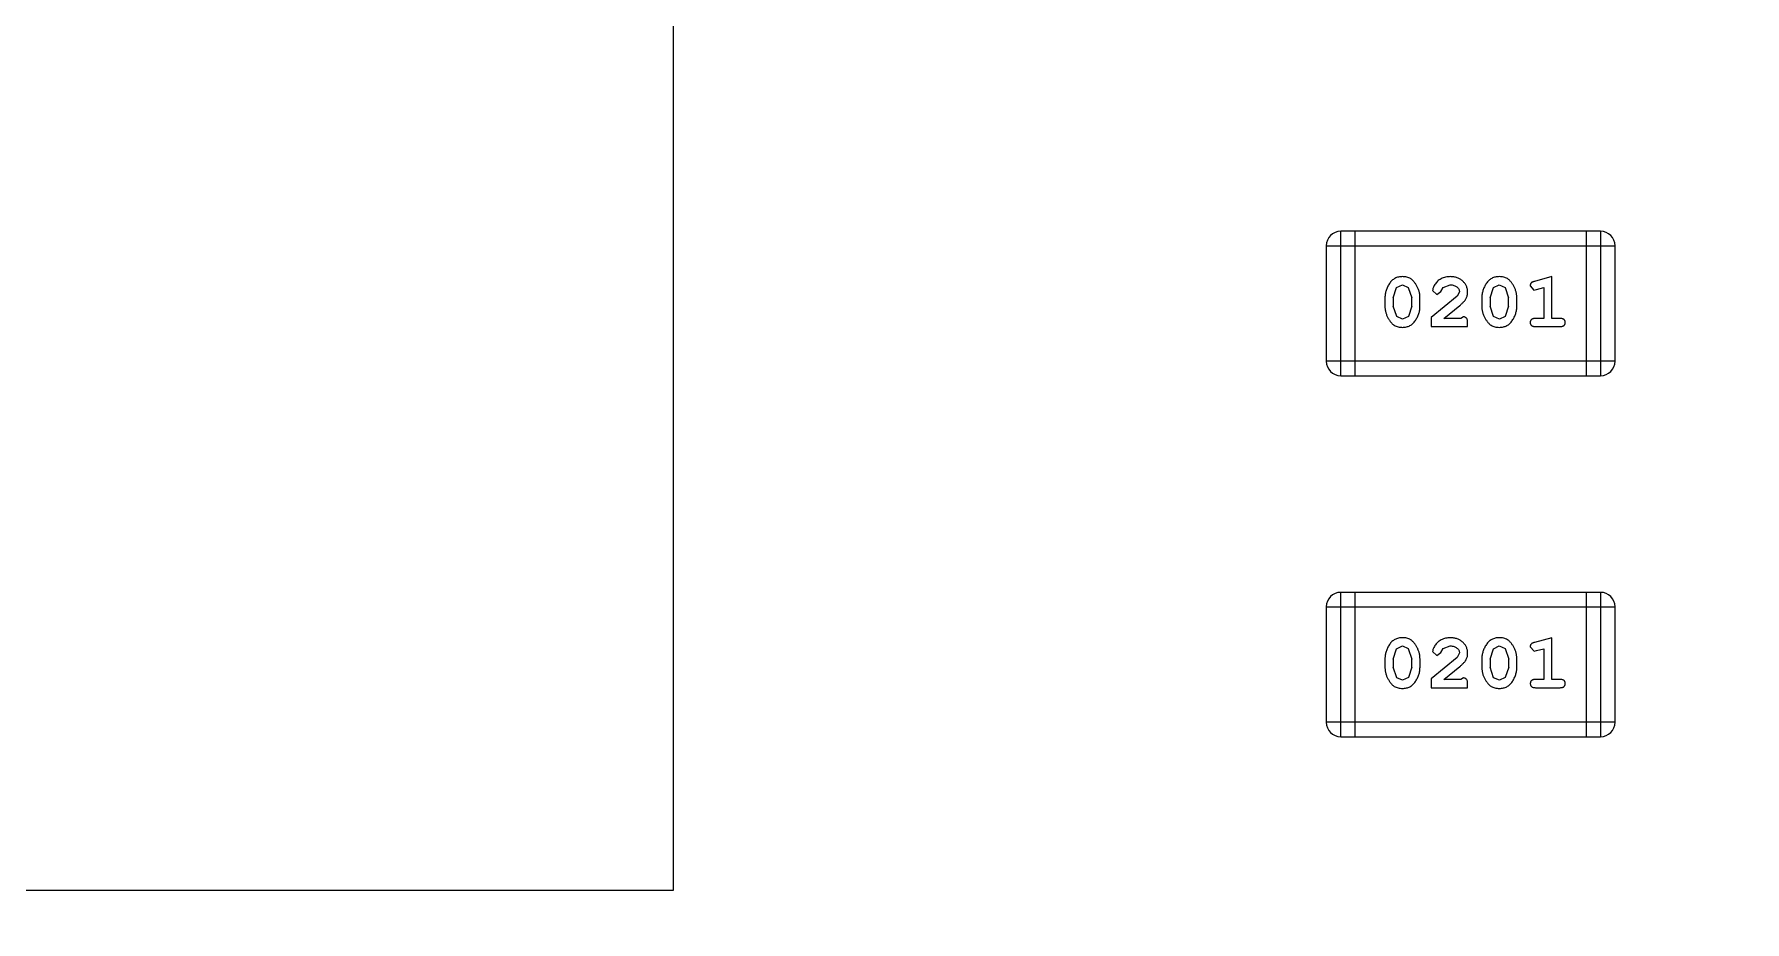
# Model space of a CAD drawing. Header units: inches. Extents: x 398 to 599, y 40 to 151.
# Drawn here: x 557.085 to 560.697, y 89.782 to 91.655 of the extents above; entities that cross this region are included whole.
import ezdxf

# ---------------------------------------------------------------- set-up
doc = ezdxf.new("R2010")
doc.units = ezdxf.units.IN
doc.header["$LTSCALE"] = 1.21
doc.header["$MEASUREMENT"] = 0
doc.layers.get('0').update_dxf_attribs({"linetype": 'CONTINUOUS'})

msp = doc.modelspace()

# ---------------------------------------------------------------- linework, layer by layer
at = {"color": 7, "linetype": 'Continuous'}
for p, q in [((558.4351, 89.8483), (558.4351, 93.8483)), ((559.8439, 90.934), (559.8439, 91.2388)), ((560.3925, 91.2388), (559.8439, 91.2388)), ((559.8743, 90.934), (559.8743, 91.2388)), ((560.362, 91.2388), (560.362, 90.934)), ((560.3925, 91.2388), (560.3925, 90.934)), ((559.8134, 91.2083), (559.8134, 90.9645)), ((559.8134, 91.2083), (560.423, 91.2083)), ((560.423, 90.9645), (560.423, 91.2083)), ((559.9546, 91.0981), (559.9618, 91.1199)), ((559.9618, 91.1199), (559.9742, 91.1257)), ((559.9742, 91.1257), (559.9863, 91.1204)), ((559.9863, 91.1204), (559.9939, 91.0981)), ((560.0553, 91.1118), (560.0602, 91.1203)), ((560.0602, 91.1203), (560.0751, 91.1257)), ((560.1591, 91.0981), (560.1663, 91.1199)), ((560.1663, 91.1199), (560.1787, 91.1257)), ((560.1787, 91.1257), (560.1908, 91.1204)), ((560.1908, 91.1204), (560.1984, 91.0981)), ((560.244, 91.124), (560.2519, 91.1147)), ((560.2897, 91.143), (560.2531, 91.1331)), ((560.2573, 91.1157), (560.2724, 91.1199)), ((560.2724, 91.1199), (560.2724, 91.0549)), ((560.2897, 91.0549), (560.2897, 91.143)), ((559.9373, 91.0984), (559.9373, 91.0807)), ((559.9546, 91.0981), (559.9546, 91.0809)), ((559.9939, 91.0809), (559.9939, 91.0981)), ((560.0112, 91.0807), (560.0112, 91.0984)), ((560.0898, 91.1015), (560.0348, 91.0565)), ((560.038, 91.1137), (560.0468, 91.1053)), ((560.0468, 91.1053), (560.0553, 91.1118)), ((560.0946, 91.1112), (560.0898, 91.1015)), ((560.1418, 91.0984), (560.1418, 91.0807)), ((560.1591, 91.0981), (560.1591, 91.0809)), ((560.1984, 91.0809), (560.1984, 91.0981)), ((560.2157, 91.0807), (560.2157, 91.0984)), ((560.2519, 91.1147), (560.2573, 91.1157)), ((559.9622, 91.0586), (559.9546, 91.0809)), ((559.9744, 91.0534), (559.9622, 91.0586)), ((559.9867, 91.0592), (559.9744, 91.0534)), ((559.9939, 91.0809), (559.9867, 91.0592)), ((560.0348, 91.0565), (560.0348, 91.0376)), ((560.0615, 91.0549), (560.0951, 91.082)), ((560.0977, 91.0549), (560.0615, 91.0549)), ((560.1032, 91.0581), (560.0977, 91.0549)), ((560.1667, 91.0586), (560.1591, 91.0809)), ((560.1789, 91.0534), (560.1667, 91.0586)), ((560.1912, 91.0592), (560.1789, 91.0534)), ((560.1984, 91.0809), (560.1912, 91.0592)), ((560.2724, 91.0549), (560.255, 91.0549)), ((560.307, 91.0549), (560.2897, 91.0549)), ((560.0348, 91.0376), (560.1119, 91.0376)), ((560.1119, 91.0376), (560.1119, 91.0455)), ((560.255, 91.0376), (560.307, 91.0376)), ((560.423, 90.9645), (559.8134, 90.9645)), ((559.8439, 90.934), (560.3925, 90.934)), ((559.8439, 90.172), (559.8439, 90.4768)), ((560.3925, 90.4768), (559.8439, 90.4768)), ((559.8744, 90.172), (559.8744, 90.4768)), ((560.3621, 90.4768), (560.3621, 90.172)), ((560.3925, 90.4768), (560.3925, 90.172)), ((559.8134, 90.4463), (559.8134, 90.2025)), ((559.8134, 90.4463), (560.423, 90.4463)), ((560.423, 90.2025), (560.423, 90.4463)), ((559.9619, 90.3579), (559.9742, 90.3637)), ((559.9742, 90.3637), (559.9864, 90.3584)), ((560.0603, 90.3583), (560.0751, 90.3637)), ((560.1664, 90.3579), (560.1787, 90.3637)), ((560.1787, 90.3637), (560.1909, 90.3584)), ((560.2441, 90.362), (560.252, 90.3527)), ((560.2897, 90.381), (560.2531, 90.3711)), ((560.2897, 90.2929), (560.2897, 90.381)), ((559.9373, 90.3364), (559.9373, 90.3187)), ((559.9546, 90.3361), (559.9619, 90.3579)), ((559.9546, 90.3361), (559.9546, 90.3189)), ((559.9864, 90.3584), (559.9939, 90.3361)), ((559.9939, 90.3189), (559.9939, 90.3361)), ((560.0113, 90.3187), (560.0113, 90.3364)), ((560.0899, 90.3395), (560.0349, 90.2945)), ((560.038, 90.3517), (560.0468, 90.3433)), ((560.0468, 90.3433), (560.0553, 90.3498)), ((560.0553, 90.3498), (560.0603, 90.3583)), ((560.0946, 90.3492), (560.0899, 90.3395)), ((560.1418, 90.3364), (560.1418, 90.3187)), ((560.1591, 90.3361), (560.1664, 90.3579)), ((560.1591, 90.3361), (560.1591, 90.3189)), ((560.1909, 90.3584), (560.1985, 90.3361)), ((560.1985, 90.3189), (560.1985, 90.3361)), ((560.2158, 90.3187), (560.2158, 90.3364)), ((560.252, 90.3527), (560.2574, 90.3537)), ((560.2574, 90.3537), (560.2724, 90.3579)), ((560.2724, 90.3579), (560.2724, 90.2929)), ((559.9623, 90.2966), (559.9546, 90.3189)), ((559.9744, 90.2914), (559.9623, 90.2966)), ((559.9867, 90.2972), (559.9744, 90.2914)), ((559.9939, 90.3189), (559.9867, 90.2972)), ((560.0349, 90.2945), (560.0349, 90.2756)), ((560.0616, 90.2929), (560.0952, 90.32)), ((560.0978, 90.2929), (560.0616, 90.2929)), ((560.1033, 90.2961), (560.0978, 90.2929)), ((560.1668, 90.2966), (560.1591, 90.3189)), ((560.1789, 90.2914), (560.1668, 90.2966)), ((560.1912, 90.2972), (560.1789, 90.2914)), ((560.1985, 90.3189), (560.1912, 90.2972)), ((560.2724, 90.2929), (560.2551, 90.2929)), ((560.307, 90.2929), (560.2897, 90.2929)), ((560.0349, 90.2756), (560.1119, 90.2756)), ((560.1119, 90.2756), (560.1119, 90.2835)), ((560.2551, 90.2756), (560.307, 90.2756)), ((560.423, 90.2025), (559.8134, 90.2025)), ((559.8439, 90.172), (560.3925, 90.172)), ((554.4351, 89.8483), (558.4351, 89.8483))]:
    msp.add_line(p, q, dxfattribs=at)
for centre, radius, start, end in [((553.751, 92.925), 23, 281.22586, 258.77532), ((553.751, 92.925), 22.75, 294.44334, 241.13427), ((559.8439, 91.2083), 0.0305, 90, 180), ((560.3925, 91.2083), 0.0305, 0, 90), ((559.8439, 90.9645), 0.0305, 180, 270), ((560.3925, 90.9645), 0.0305, 270, 0), ((559.8439, 90.4463), 0.0305, 90, 180), ((560.3925, 90.4463), 0.0305, 0, 90), ((559.8439, 90.2025), 0.0305, 180, 270), ((560.3925, 90.2025), 0.0305, 270, 0)]:
    msp.add_arc(centre, radius, start, end, dxfattribs=at)
for points, knots in [([(559.9741, 91.143), (559.9726, 91.143), (559.9698, 91.1429), (559.9657, 91.1422), (559.9619, 91.1411), (559.9583, 91.1395), (559.955, 91.1374), (559.952, 91.1349), (559.9492, 91.1319), (559.9467, 91.1286), (559.9445, 91.125), (559.9426, 91.1213), (559.9409, 91.1176), (559.9396, 91.1138), (559.9385, 91.11), (559.9378, 91.1062), (559.9374, 91.1023), (559.9373, 91.0997), (559.9373, 91.0984)], [0, 0, 0, 0, 0.06692, 0.130834, 0.19258, 0.252759, 0.312631, 0.373411, 0.436359, 0.501894, 0.568244, 0.632472, 0.69556, 0.757163, 0.818592, 0.878885, 0.939235, 1, 1, 1, 1]), ([(560.0112, 91.0984), (560.0112, 91.0995), (560.0111, 91.1016), (560.0109, 91.1048), (560.0103, 91.108), (560.0097, 91.1111), (560.0087, 91.1141), (560.0076, 91.1171), (560.0063, 91.1201), (560.0048, 91.123), (560.0032, 91.1257), (560.0016, 91.1283), (559.9999, 91.1306), (559.9983, 91.1327), (559.9966, 91.1345), (559.9949, 91.1362), (559.9931, 91.1376), (559.9907, 91.1392), (559.9876, 91.1408), (559.9834, 91.1421), (559.9789, 91.1429), (559.9757, 91.143), (559.9741, 91.143)], [0, 0, 0, 0, 0.049855, 0.099516, 0.148482, 0.19758, 0.246804, 0.296268, 0.346517, 0.397047, 0.446826, 0.49336, 0.537801, 0.579207, 0.617974, 0.654833, 0.689171, 0.722088, 0.786392, 0.853518, 0.924186, 1, 1, 1, 1]), ([(560.0752, 91.143), (560.0735, 91.143), (560.0702, 91.1428), (560.0652, 91.142), (560.0605, 91.1406), (560.056, 91.1386), (560.0518, 91.1362), (560.0482, 91.1333), (560.045, 91.13), (560.0425, 91.1265), (560.0406, 91.1229), (560.0391, 91.1196), (560.0382, 91.1165), (560.038, 91.1146), (560.038, 91.1137)], [0, 0, 0, 0, 0.098286, 0.193983, 0.289056, 0.384352, 0.477435, 0.566197, 0.652355, 0.737986, 0.818188, 0.887401, 0.94802, 1, 1, 1, 1]), ([(560.0751, 91.1257), (560.0765, 91.1257), (560.0792, 91.1256), (560.083, 91.1247), (560.0864, 91.1234), (560.0893, 91.1214), (560.0916, 91.1192), (560.0933, 91.1167), (560.0944, 91.114), (560.0945, 91.1121), (560.0946, 91.1112)], [0, 0, 0, 0, 0.156344, 0.299348, 0.4327, 0.561, 0.682299, 0.791883, 0.89611, 1, 1, 1, 1]), ([(560.1119, 91.1103), (560.1119, 91.1114), (560.1118, 91.1136), (560.1113, 91.1168), (560.1105, 91.1199), (560.1094, 91.1229), (560.1079, 91.1257), (560.1061, 91.1285), (560.104, 91.131), (560.1016, 91.1335), (560.099, 91.1357), (560.0961, 91.1377), (560.0931, 91.1393), (560.0899, 91.1407), (560.0865, 91.1417), (560.0829, 91.1425), (560.0791, 91.1429), (560.0765, 91.143), (560.0752, 91.143)], [0, 0, 0, 0, 0.060981, 0.120256, 0.178148, 0.236115, 0.293993, 0.352864, 0.413358, 0.476056, 0.539296, 0.602396, 0.665116, 0.728325, 0.792919, 0.859317, 0.928302, 1, 1, 1, 1]), ([(560.1786, 91.143), (560.1771, 91.143), (560.1743, 91.1429), (560.1702, 91.1422), (560.1664, 91.1411), (560.1628, 91.1395), (560.1595, 91.1374), (560.1565, 91.1349), (560.1537, 91.1319), (560.1512, 91.1286), (560.149, 91.125), (560.1471, 91.1213), (560.1455, 91.1176), (560.1441, 91.1138), (560.1431, 91.11), (560.1423, 91.1062), (560.1419, 91.1023), (560.1418, 91.0997), (560.1418, 91.0984)], [0, 0, 0, 0, 0.06692, 0.130834, 0.19258, 0.252759, 0.312631, 0.373411, 0.436359, 0.501894, 0.568244, 0.632472, 0.69556, 0.757163, 0.818592, 0.878885, 0.939235, 1, 1, 1, 1]), ([(560.2157, 91.0984), (560.2157, 91.0995), (560.2157, 91.1016), (560.2154, 91.1048), (560.2148, 91.108), (560.2142, 91.1111), (560.2132, 91.1141), (560.2121, 91.1171), (560.2108, 91.1201), (560.2093, 91.123), (560.2077, 91.1257), (560.2061, 91.1283), (560.2044, 91.1306), (560.2028, 91.1327), (560.2011, 91.1345), (560.1994, 91.1362), (560.1976, 91.1376), (560.1953, 91.1392), (560.1921, 91.1408), (560.1879, 91.1421), (560.1834, 91.1429), (560.1802, 91.143), (560.1786, 91.143)], [0, 0, 0, 0, 0.049855, 0.099516, 0.148482, 0.19758, 0.246804, 0.296268, 0.346517, 0.397047, 0.446826, 0.49336, 0.537801, 0.579207, 0.617974, 0.654833, 0.689171, 0.722088, 0.786392, 0.853518, 0.924186, 1, 1, 1, 1]), ([(560.2531, 91.1331), (560.2522, 91.1329), (560.2507, 91.1324), (560.2486, 91.1316), (560.247, 91.1307), (560.2458, 91.1296), (560.245, 91.1284), (560.2444, 91.1271), (560.2441, 91.1256), (560.244, 91.1245), (560.244, 91.124)], [0, 0, 0, 0, 0.187321, 0.344927, 0.475328, 0.579604, 0.674244, 0.773631, 0.882025, 1, 1, 1, 1]), ([(560.0951, 91.082), (560.096, 91.0827), (560.0977, 91.0842), (560.1001, 91.0864), (560.1022, 91.0886), (560.1041, 91.0905), (560.1057, 91.0924), (560.107, 91.0942), (560.1081, 91.0958), (560.1093, 91.0979), (560.1103, 91.1004), (560.1112, 91.1036), (560.1118, 91.1069), (560.1119, 91.1091), (560.1119, 91.1103)], [0, 0, 0, 0, 0.103002, 0.197728, 0.285279, 0.365235, 0.437224, 0.502446, 0.560545, 0.611446, 0.707576, 0.80349, 0.900532, 1, 1, 1, 1]), ([(559.9373, 91.0807), (559.9373, 91.0796), (559.9373, 91.0775), (559.9376, 91.0743), (559.9381, 91.0712), (559.9388, 91.0681), (559.9397, 91.065), (559.9408, 91.062), (559.9421, 91.0591), (559.9436, 91.0562), (559.9451, 91.0534), (559.9468, 91.0509), (559.9484, 91.0486), (559.95, 91.0465), (559.9517, 91.0446), (559.9534, 91.043), (559.9552, 91.0415), (559.9575, 91.0399), (559.9607, 91.0383), (559.9649, 91.037), (559.9695, 91.0362), (559.9727, 91.0361), (559.9743, 91.036)], [0, 0, 0, 0, 0.049886, 0.09882, 0.148132, 0.19689, 0.246038, 0.295176, 0.345305, 0.395692, 0.445312, 0.491875, 0.535813, 0.577009, 0.616081, 0.652689, 0.687585, 0.720206, 0.785062, 0.85223, 0.923759, 1, 1, 1, 1]), ([(559.9743, 91.036), (559.9758, 91.0361), (559.9786, 91.0362), (559.9827, 91.0369), (559.9865, 91.038), (559.9901, 91.0396), (559.9934, 91.0416), (559.9964, 91.0441), (559.9993, 91.0471), (560.0017, 91.0505), (560.0039, 91.0541), (560.0059, 91.0577), (560.0075, 91.0615), (560.0089, 91.0652), (560.0099, 91.069), (560.0107, 91.0729), (560.0111, 91.0768), (560.0112, 91.0794), (560.0112, 91.0807)], [0, 0, 0, 0, 0.067217, 0.131051, 0.19272, 0.252824, 0.312745, 0.373449, 0.436041, 0.501494, 0.567761, 0.632087, 0.695096, 0.757109, 0.817993, 0.878657, 0.939311, 1, 1, 1, 1]), ([(560.1119, 91.0455), (560.1119, 91.0466), (560.1118, 91.0485), (560.1114, 91.0512), (560.1107, 91.0535), (560.1097, 91.0552), (560.1083, 91.0565), (560.1068, 91.0574), (560.1051, 91.058), (560.1039, 91.058), (560.1032, 91.0581)], [0, 0, 0, 0, 0.1844, 0.34094, 0.473574, 0.586824, 0.690029, 0.789175, 0.890445, 1, 1, 1, 1]), ([(560.1418, 91.0807), (560.1418, 91.0796), (560.1418, 91.0775), (560.1421, 91.0743), (560.1426, 91.0712), (560.1433, 91.0681), (560.1442, 91.065), (560.1453, 91.062), (560.1466, 91.0591), (560.1481, 91.0562), (560.1496, 91.0534), (560.1513, 91.0509), (560.1529, 91.0486), (560.1546, 91.0465), (560.1563, 91.0446), (560.158, 91.043), (560.1597, 91.0415), (560.1621, 91.0399), (560.1652, 91.0383), (560.1694, 91.037), (560.174, 91.0362), (560.1772, 91.0361), (560.1788, 91.036)], [0, 0, 0, 0, 0.049886, 0.09882, 0.148132, 0.19689, 0.246038, 0.295176, 0.345305, 0.395692, 0.445312, 0.491875, 0.535813, 0.577009, 0.616081, 0.652689, 0.687585, 0.720206, 0.785062, 0.85223, 0.923759, 1, 1, 1, 1]), ([(560.1788, 91.036), (560.1803, 91.0361), (560.1831, 91.0362), (560.1872, 91.0369), (560.191, 91.038), (560.1946, 91.0396), (560.1979, 91.0416), (560.201, 91.0441), (560.2038, 91.0471), (560.2062, 91.0505), (560.2084, 91.0541), (560.2104, 91.0577), (560.212, 91.0615), (560.2134, 91.0652), (560.2144, 91.069), (560.2152, 91.0729), (560.2156, 91.0768), (560.2157, 91.0794), (560.2157, 91.0807)], [0, 0, 0, 0, 0.067217, 0.131051, 0.19272, 0.252824, 0.312745, 0.373449, 0.436041, 0.501494, 0.567761, 0.632087, 0.695096, 0.757109, 0.817993, 0.878657, 0.939311, 1, 1, 1, 1]), ([(560.255, 91.0549), (560.2542, 91.0549), (560.2525, 91.0549), (560.2501, 91.0544), (560.2482, 91.0536), (560.2466, 91.0526), (560.2455, 91.0512), (560.2446, 91.0497), (560.2441, 91.0481), (560.2441, 91.0469), (560.244, 91.0463)], [0, 0, 0, 0, 0.169102, 0.317658, 0.446239, 0.563118, 0.671828, 0.776546, 0.884858, 1, 1, 1, 1]), ([(560.318, 91.0463), (560.3179, 91.0469), (560.3179, 91.0481), (560.3174, 91.0497), (560.3165, 91.0512), (560.3154, 91.0526), (560.3138, 91.0537), (560.3119, 91.0544), (560.3095, 91.0549), (560.3079, 91.0549), (560.307, 91.0549)], [0, 0, 0, 0, 0.11517, 0.223509, 0.328254, 0.438012, 0.553651, 0.682263, 0.830856, 1, 1, 1, 1]), ([(560.244, 91.0463), (560.2441, 91.0457), (560.2441, 91.0445), (560.2446, 91.0428), (560.2455, 91.0413), (560.2466, 91.0399), (560.2482, 91.0389), (560.2501, 91.0382), (560.2525, 91.0377), (560.2542, 91.0376), (560.255, 91.0376)], [0, 0, 0, 0, 0.115051, 0.223278, 0.329269, 0.437893, 0.554681, 0.682591, 0.83103, 1, 1, 1, 1]), ([(560.307, 91.0376), (560.3079, 91.0376), (560.3095, 91.0377), (560.3119, 91.0382), (560.3138, 91.0389), (560.3154, 91.04), (560.3165, 91.0413), (560.3174, 91.0428), (560.3179, 91.0445), (560.3179, 91.0457), (560.318, 91.0463)], [0, 0, 0, 0, 0.169012, 0.317488, 0.445429, 0.560977, 0.67065, 0.776666, 0.88492, 1, 1, 1, 1]), ([(559.9741, 90.381), (559.9727, 90.381), (559.9699, 90.3809), (559.9658, 90.3802), (559.9619, 90.3791), (559.9584, 90.3775), (559.9551, 90.3754), (559.952, 90.3729), (559.9492, 90.3699), (559.9468, 90.3666), (559.9446, 90.363), (559.9426, 90.3593), (559.941, 90.3556), (559.9397, 90.3518), (559.9386, 90.348), (559.9379, 90.3442), (559.9374, 90.3403), (559.9373, 90.3377), (559.9373, 90.3364)], [0, 0, 0, 0, 0.06692, 0.130834, 0.19258, 0.252759, 0.312631, 0.373411, 0.436359, 0.501894, 0.568244, 0.632472, 0.69556, 0.757163, 0.818592, 0.878885, 0.939235, 1, 1, 1, 1]), ([(560.0113, 90.3364), (560.0112, 90.3375), (560.0112, 90.3396), (560.0109, 90.3428), (560.0104, 90.346), (560.0097, 90.3491), (560.0088, 90.3521), (560.0077, 90.3551), (560.0064, 90.3581), (560.0049, 90.361), (560.0033, 90.3637), (560.0016, 90.3663), (560, 90.3686), (559.9983, 90.3707), (559.9966, 90.3725), (559.9949, 90.3742), (559.9932, 90.3756), (559.9908, 90.3772), (559.9876, 90.3788), (559.9835, 90.3801), (559.9789, 90.3809), (559.9757, 90.381), (559.9741, 90.381)], [0, 0, 0, 0, 0.049855, 0.099516, 0.148482, 0.19758, 0.246804, 0.296268, 0.346517, 0.397047, 0.446826, 0.49336, 0.537801, 0.579207, 0.617974, 0.654833, 0.689171, 0.722088, 0.786392, 0.853518, 0.924186, 1, 1, 1, 1]), ([(560.0753, 90.381), (560.0736, 90.381), (560.0702, 90.3808), (560.0653, 90.38), (560.0605, 90.3786), (560.056, 90.3766), (560.0519, 90.3742), (560.0482, 90.3713), (560.0451, 90.368), (560.0426, 90.3645), (560.0406, 90.3609), (560.0391, 90.3576), (560.0382, 90.3545), (560.0381, 90.3526), (560.038, 90.3517)], [0, 0, 0, 0, 0.098286, 0.193983, 0.289056, 0.384352, 0.477435, 0.566197, 0.652355, 0.737986, 0.818188, 0.887401, 0.94802, 1, 1, 1, 1]), ([(560.0751, 90.3637), (560.0765, 90.3637), (560.0792, 90.3636), (560.0831, 90.3627), (560.0864, 90.3614), (560.0893, 90.3594), (560.0916, 90.3572), (560.0934, 90.3547), (560.0944, 90.352), (560.0946, 90.3501), (560.0946, 90.3492)], [0, 0, 0, 0, 0.156344, 0.299348, 0.4327, 0.561, 0.682299, 0.791883, 0.89611, 1, 1, 1, 1]), ([(560.1119, 90.3483), (560.1119, 90.3494), (560.1118, 90.3516), (560.1114, 90.3548), (560.1105, 90.3579), (560.1094, 90.3609), (560.1079, 90.3637), (560.1062, 90.3665), (560.1041, 90.369), (560.1017, 90.3715), (560.099, 90.3737), (560.0962, 90.3757), (560.0931, 90.3773), (560.0899, 90.3787), (560.0865, 90.3797), (560.0829, 90.3805), (560.0791, 90.3809), (560.0766, 90.381), (560.0753, 90.381)], [0, 0, 0, 0, 0.060981, 0.120256, 0.178148, 0.236115, 0.293993, 0.352864, 0.413358, 0.476056, 0.539296, 0.602396, 0.665116, 0.728325, 0.792919, 0.859317, 0.928302, 1, 1, 1, 1]), ([(560.1786, 90.381), (560.1772, 90.381), (560.1744, 90.3809), (560.1703, 90.3802), (560.1665, 90.3791), (560.1629, 90.3775), (560.1596, 90.3754), (560.1565, 90.3729), (560.1537, 90.3699), (560.1513, 90.3666), (560.1491, 90.363), (560.1472, 90.3593), (560.1455, 90.3556), (560.1442, 90.3518), (560.1431, 90.348), (560.1424, 90.3442), (560.1419, 90.3403), (560.1419, 90.3377), (560.1418, 90.3364)], [0, 0, 0, 0, 0.06692, 0.130834, 0.19258, 0.252759, 0.312631, 0.373411, 0.436359, 0.501894, 0.568244, 0.632472, 0.69556, 0.757163, 0.818592, 0.878885, 0.939235, 1, 1, 1, 1]), ([(560.2158, 90.3364), (560.2157, 90.3375), (560.2157, 90.3396), (560.2154, 90.3428), (560.2149, 90.346), (560.2142, 90.3491), (560.2133, 90.3521), (560.2122, 90.3551), (560.2109, 90.3581), (560.2094, 90.361), (560.2078, 90.3637), (560.2062, 90.3663), (560.2045, 90.3686), (560.2028, 90.3707), (560.2011, 90.3725), (560.1994, 90.3742), (560.1977, 90.3756), (560.1953, 90.3772), (560.1921, 90.3788), (560.188, 90.3801), (560.1834, 90.3809), (560.1803, 90.381), (560.1786, 90.381)], [0, 0, 0, 0, 0.049855, 0.099516, 0.148482, 0.19758, 0.246804, 0.296268, 0.346517, 0.397047, 0.446826, 0.49336, 0.537801, 0.579207, 0.617974, 0.654833, 0.689171, 0.722088, 0.786392, 0.853518, 0.924186, 1, 1, 1, 1]), ([(560.2531, 90.3711), (560.2523, 90.3709), (560.2507, 90.3704), (560.2486, 90.3696), (560.247, 90.3687), (560.2458, 90.3676), (560.245, 90.3664), (560.2445, 90.3651), (560.2441, 90.3636), (560.2441, 90.3625), (560.2441, 90.362)], [0, 0, 0, 0, 0.187321, 0.344927, 0.475328, 0.579604, 0.674244, 0.773631, 0.882025, 1, 1, 1, 1]), ([(560.0952, 90.32), (560.0961, 90.3207), (560.0977, 90.3222), (560.1001, 90.3244), (560.1022, 90.3266), (560.1041, 90.3285), (560.1057, 90.3304), (560.1071, 90.3322), (560.1082, 90.3338), (560.1093, 90.3359), (560.1104, 90.3384), (560.1113, 90.3416), (560.1118, 90.3449), (560.1119, 90.3471), (560.1119, 90.3483)], [0, 0, 0, 0, 0.103002, 0.197728, 0.285279, 0.365235, 0.437224, 0.502446, 0.560545, 0.611446, 0.707576, 0.80349, 0.900532, 1, 1, 1, 1]), ([(559.9373, 90.3187), (559.9373, 90.3176), (559.9374, 90.3155), (559.9377, 90.3123), (559.9382, 90.3092), (559.9389, 90.3061), (559.9397, 90.303), (559.9409, 90.3), (559.9421, 90.2971), (559.9436, 90.2942), (559.9452, 90.2914), (559.9468, 90.2889), (559.9485, 90.2866), (559.9501, 90.2845), (559.9518, 90.2826), (559.9535, 90.281), (559.9552, 90.2795), (559.9576, 90.2779), (559.9608, 90.2763), (559.965, 90.275), (559.9695, 90.2742), (559.9727, 90.2741), (559.9744, 90.274)], [0, 0, 0, 0, 0.049886, 0.09882, 0.148132, 0.19689, 0.246038, 0.295176, 0.345305, 0.395692, 0.445312, 0.491875, 0.535813, 0.577009, 0.616081, 0.652689, 0.687585, 0.720206, 0.785062, 0.85223, 0.923759, 1, 1, 1, 1]), ([(559.9744, 90.274), (559.9758, 90.2741), (559.9786, 90.2742), (559.9827, 90.2749), (559.9865, 90.276), (559.9901, 90.2776), (559.9935, 90.2796), (559.9965, 90.2821), (559.9993, 90.2851), (560.0017, 90.2885), (560.0039, 90.2921), (560.0059, 90.2957), (560.0076, 90.2995), (560.0089, 90.3032), (560.0099, 90.307), (560.0107, 90.3109), (560.0112, 90.3148), (560.0112, 90.3174), (560.0113, 90.3187)], [0, 0, 0, 0, 0.067217, 0.131051, 0.19272, 0.252824, 0.312745, 0.373449, 0.436041, 0.501494, 0.567761, 0.632087, 0.695096, 0.757109, 0.817993, 0.878657, 0.939311, 1, 1, 1, 1]), ([(560.1119, 90.2835), (560.1119, 90.2846), (560.1119, 90.2865), (560.1114, 90.2892), (560.1108, 90.2915), (560.1097, 90.2932), (560.1084, 90.2945), (560.1069, 90.2954), (560.1051, 90.296), (560.1039, 90.296), (560.1033, 90.2961)], [0, 0, 0, 0, 0.1844, 0.34094, 0.473574, 0.586824, 0.690029, 0.789175, 0.890445, 1, 1, 1, 1]), ([(560.1418, 90.3187), (560.1418, 90.3176), (560.1419, 90.3155), (560.1422, 90.3123), (560.1427, 90.3092), (560.1434, 90.3061), (560.1442, 90.303), (560.1454, 90.3), (560.1466, 90.2971), (560.1481, 90.2942), (560.1497, 90.2914), (560.1513, 90.2889), (560.153, 90.2866), (560.1546, 90.2845), (560.1563, 90.2826), (560.158, 90.281), (560.1597, 90.2795), (560.1621, 90.2779), (560.1653, 90.2763), (560.1695, 90.275), (560.174, 90.2742), (560.1772, 90.2741), (560.1789, 90.274)], [0, 0, 0, 0, 0.049886, 0.09882, 0.148132, 0.19689, 0.246038, 0.295176, 0.345305, 0.395692, 0.445312, 0.491875, 0.535813, 0.577009, 0.616081, 0.652689, 0.687585, 0.720206, 0.785062, 0.85223, 0.923759, 1, 1, 1, 1]), ([(560.1789, 90.274), (560.1803, 90.2741), (560.1831, 90.2742), (560.1872, 90.2749), (560.1911, 90.276), (560.1946, 90.2776), (560.198, 90.2796), (560.201, 90.2821), (560.2038, 90.2851), (560.2063, 90.2885), (560.2085, 90.2921), (560.2104, 90.2957), (560.2121, 90.2995), (560.2134, 90.3032), (560.2145, 90.307), (560.2152, 90.3109), (560.2157, 90.3148), (560.2157, 90.3174), (560.2158, 90.3187)], [0, 0, 0, 0, 0.067217, 0.131051, 0.19272, 0.252824, 0.312745, 0.373449, 0.436041, 0.501494, 0.567761, 0.632087, 0.695096, 0.757109, 0.817993, 0.878657, 0.939311, 1, 1, 1, 1]), ([(560.2551, 90.2929), (560.2542, 90.2929), (560.2525, 90.2929), (560.2502, 90.2924), (560.2482, 90.2916), (560.2467, 90.2906), (560.2455, 90.2892), (560.2447, 90.2877), (560.2442, 90.2861), (560.2441, 90.2849), (560.2441, 90.2843)], [0, 0, 0, 0, 0.169102, 0.317658, 0.446239, 0.563118, 0.671828, 0.776546, 0.884858, 1, 1, 1, 1]), ([(560.318, 90.2843), (560.318, 90.2849), (560.3179, 90.2861), (560.3174, 90.2877), (560.3166, 90.2892), (560.3154, 90.2906), (560.3139, 90.2917), (560.3119, 90.2924), (560.3096, 90.2929), (560.3079, 90.2929), (560.307, 90.2929)], [0, 0, 0, 0, 0.11517, 0.223509, 0.328254, 0.438012, 0.553651, 0.682263, 0.830856, 1, 1, 1, 1]), ([(560.2441, 90.2843), (560.2441, 90.2837), (560.2442, 90.2825), (560.2447, 90.2808), (560.2455, 90.2793), (560.2467, 90.2779), (560.2482, 90.2769), (560.2502, 90.2762), (560.2525, 90.2757), (560.2542, 90.2756), (560.2551, 90.2756)], [0, 0, 0, 0, 0.115051, 0.223278, 0.329269, 0.437893, 0.554681, 0.682591, 0.83103, 1, 1, 1, 1]), ([(560.307, 90.2756), (560.3079, 90.2756), (560.3096, 90.2757), (560.3119, 90.2762), (560.3139, 90.2769), (560.3154, 90.278), (560.3166, 90.2793), (560.3174, 90.2808), (560.3179, 90.2825), (560.318, 90.2837), (560.318, 90.2843)], [0, 0, 0, 0, 0.169012, 0.317488, 0.445429, 0.560977, 0.67065, 0.776666, 0.88492, 1, 1, 1, 1])]:
    msp.add_open_spline(points, degree=3, knots=knots, dxfattribs=at)

doc.saveas('drawing.dxf')
